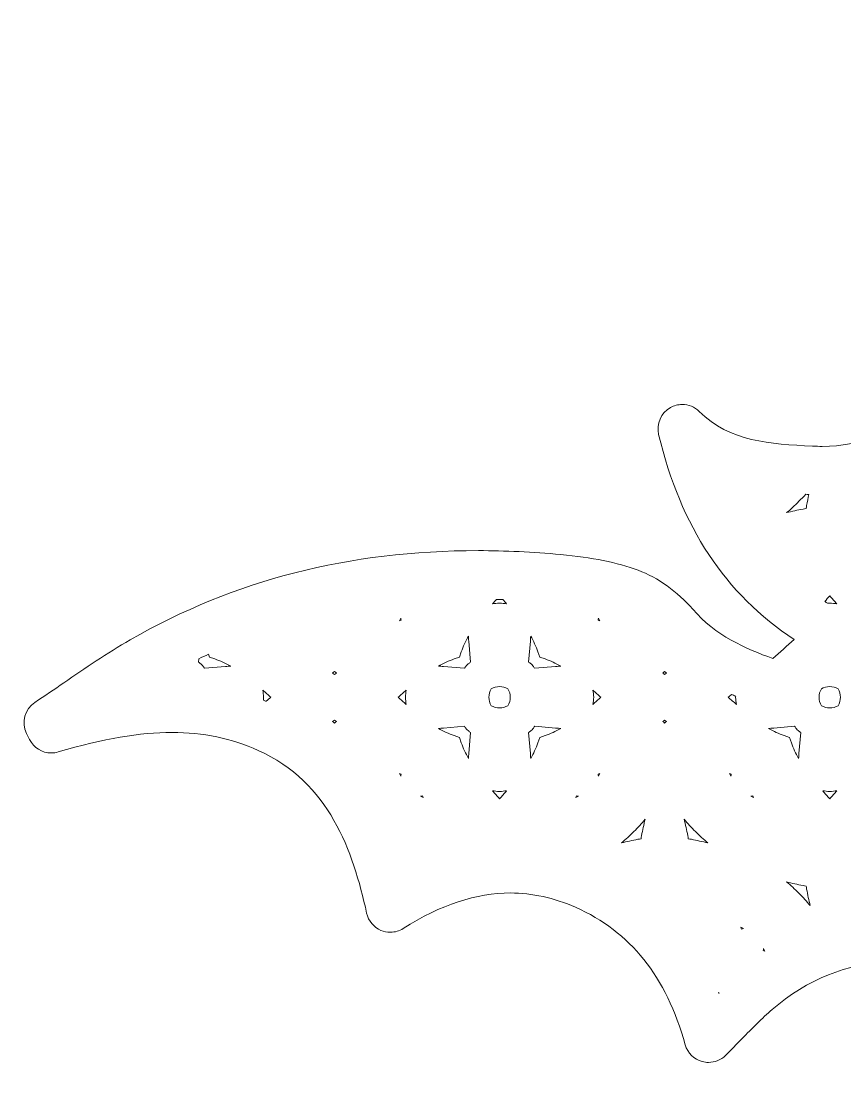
# Model space of a CAD drawing. Header units: inches. Extents: x 48 to 3590, y -2173 to -247.
# Drawn here: x 2488 to 3038, y -2173 to -1467 of the extents above; entities that cross this region are included whole.
import ezdxf

# ---------------------------------------------------------------- set-up
doc = ezdxf.new("R2010")
doc.units = ezdxf.units.IN
doc.header["$MEASUREMENT"] = 0
doc.layers.add('Layer 1', color=7, linetype='Continuous')

msp = doc.modelspace()

# ---------------------------------------------------------------- linework, layer by layer
at = {"layer": 'Layer 1', "lineweight": 0}
for points, knots in [([(3216.29, -2172.97), (3214.85, -2172.97), (3213.41, -2172.77), (3212.02, -2172.39), (3212.02, -2172.39), (3208.68, -2171.48), (3208.68, -2171.48), (3187.44, -2165.71), (3167.37, -2160.25), (3151.52, -2139.3), (3129.91, -2110.74), (3099.95, -2095.01), (3067.15, -2095.01), (3039.85, -2095.01), (3012.95, -2105.76), (2989.34, -2126.11), (2982.58, -2131.93), (2976.07, -2138.6), (2969.18, -2145.67), (2965.68, -2149.25), (2962.12, -2152.91), (2958.29, -2156.7), (2955.24, -2159.71), (2951.21, -2161.37), (2946.92, -2161.37), (2945.53, -2161.37), (2944.14, -2161.19), (2942.78, -2160.83), (2937.27, -2159.37), (2932.89, -2155.04), (2931.36, -2149.55), (2918.67, -2104.02), (2894.74, -2074.05), (2858.21, -2057.93), (2843.83, -2051.59), (2829.23, -2048.37), (2814.79, -2048.37), (2791.91, -2048.37), (2768.52, -2056.11), (2743.27, -2072.04), (2740.68, -2073.67), (2737.7, -2074.53), (2734.65, -2074.53), (2732.5, -2074.53), (2730.41, -2074.11), (2728.42, -2073.29), (2723.56, -2071.25), (2719.99, -2066.97), (2718.87, -2061.84), (2709.73, -2020.16), (2693.99, -1974.66), (2646.5, -1953.27), (2628.7, -1945.26), (2609.89, -1941.36), (2588.99, -1941.36), (2567.41, -1941.36), (2543.99, -1945.37), (2513.02, -1954.35), (2511.56, -1954.78), (2510.04, -1954.99), (2508.52, -1954.99), (2502.35, -1954.99), (2496.81, -1951.56), (2494.06, -1946.04), (2494.06, -1946.04), (2492.03, -1941.96), (2492.03, -1941.96), (2488.41, -1934.67), (2490.79, -1925.79), (2497.58, -1921.3), (2504.03, -1917.03), (2510.57, -1912.54), (2516.88, -1908.2), (2531.06, -1898.47), (2545.69, -1888.42), (2561.09, -1879.6), (2630.97, -1839.56), (2706.96, -1820.1), (2793.39, -1820.1), (2811.19, -1820.1), (2829.65, -1820.96), (2848.27, -1822.67), (2869.31, -1824.6), (2885.77, -1827.95), (2900.07, -1833.21), (2912.98, -1837.96), (2926.19, -1847.41), (2936.34, -1859.13), (2951.53, -1876.68), (2971.73, -1885.66), (2989.87, -1892), (2994.63, -1887.86), (2999.42, -1883.55), (3004.06, -1879.34), (2957.98, -1848.97), (2928.38, -1804.16), (2913.65, -1742.56), (2911.98, -1735.57), (2915.19, -1728.23), (2921.46, -1724.71), (2923.87, -1723.36), (2926.6, -1722.65), (2929.36, -1722.65), (2933.66, -1722.65), (2937.71, -1724.31), (2940.75, -1727.34), (2961.13, -1747.58), (2987.93, -1748.96), (3016.3, -1750.41), (3018.5, -1750.52), (3020.67, -1750.58), (3022.76, -1750.58), (3048.81, -1750.58), (3067.54, -1741.8), (3085.37, -1721.22), (3104.07, -1699.64), (3121.74, -1679.26), (3121.38, -1650.47), (3121.3, -1643.31), (3126.02, -1636.87), (3132.87, -1634.8), (3134.38, -1634.34), (3135.96, -1634.11), (3137.54, -1634.11), (3143.04, -1634.11), (3148.12, -1636.87), (3151.11, -1641.5), (3185.4, -1694.53), (3197.17, -1746.89), (3187.01, -1801.38), (3193.54, -1800.94), (3199.94, -1800.43), (3206.15, -1799.69), (3217.54, -1774.46), (3221.41, -1753.44), (3218.69, -1731.69), (3216.64, -1715.34), (3223.2, -1693.5), (3234.65, -1678.58), (3257.14, -1649.26), (3283.68, -1615.52), (3314.15, -1586.02), (3379.74, -1522.5), (3461.22, -1482.72), (3556.31, -1467.76), (3559.47, -1467.26), (3562.18, -1467.03), (3564.84, -1467.03), (3569.47, -1467.03), (3573.92, -1467.74), (3578.43, -1469.18), (3584.38, -1471.09), (3588.73, -1476.32), (3589.53, -1482.52), (3590.32, -1488.72), (3587.42, -1494.88), (3582.14, -1498.22), (3579.23, -1500.06), (3576.3, -1501.88), (3573.38, -1503.7), (3567.27, -1507.5), (3560.99, -1511.41), (3555.1, -1515.38), (3525.49, -1535.36), (3506.02, -1556.2), (3493.81, -1580.98), (3473.75, -1621.71), (3478.84, -1663.24), (3509.83, -1711.67), (3509.83, -1711.67), (3516.38, -1721.95), (3516.38, -1721.95), (3519.16, -1726.31), (3519.69, -1731.78), (3517.79, -1736.58), (3515.89, -1741.39), (3511.76, -1745.02), (3506.75, -1746.29), (3459.88, -1758.25), (3430.51, -1782.26), (3416.95, -1819.71), (3403.45, -1857), (3408.41, -1895.57), (3431.67, -1934.35), (3434.53, -1939.11), (3434.75, -1944.92), (3432.27, -1949.89), (3429.78, -1954.85), (3425, -1958.16), (3419.48, -1958.73), (3412.04, -1959.5), (3404.64, -1960.03), (3397.48, -1960.55), (3382.15, -1961.65), (3367.67, -1962.69), (3353.94, -1965.82), (3297.25, -1978.77), (3263.65, -2027.36), (3272.23, -2083.97), (3276.65, -2113.12), (3266.34, -2133.88), (3254.46, -2154.32), (3251.58, -2159.27), (3246.23, -2162.35), (3240.5, -2162.35), (3239.41, -2162.35), (3238.32, -2162.24), (3237.25, -2162.02), (3235.42, -2161.65), (3233.7, -2160.97), (3232.16, -2160.04), (3230.66, -2167.32), (3224.21, -2172.88), (3216.51, -2172.96), (3216.51, -2172.96), (3216.32, -2172.97), (3216.32, -2172.97), (3216.32, -2172.97), (3216.29, -2172.97), (3216.29, -2172.97)], [0, 0, 0, 0, 1, 1, 1, 2, 2, 2, 3, 3, 3, 4, 4, 4, 5, 5, 5, 6, 6, 6, 7, 7, 7, 8, 8, 8, 9, 9, 9, 10, 10, 10, 11, 11, 11, 12, 12, 12, 13, 13, 13, 14, 14, 14, 15, 15, 15, 16, 16, 16, 17, 17, 17, 18, 18, 18, 19, 19, 19, 20, 20, 20, 21, 21, 21, 22, 22, 22, 23, 23, 23, 24, 24, 24, 25, 25, 25, 26, 26, 26, 27, 27, 27, 28, 28, 28, 29, 29, 29, 30, 30, 30, 31, 31, 31, 32, 32, 32, 33, 33, 33, 34, 34, 34, 35, 35, 35, 36, 36, 36, 37, 37, 37, 38, 38, 38, 39, 39, 39, 40, 40, 40, 41, 41, 41, 42, 42, 42, 43, 43, 43, 44, 44, 44, 45, 45, 45, 46, 46, 46, 47, 47, 47, 48, 48, 48, 49, 49, 49, 50, 50, 50, 51, 51, 51, 52, 52, 52, 53, 53, 53, 54, 54, 54, 55, 55, 55, 56, 56, 56, 57, 57, 57, 58, 58, 58, 59, 59, 59, 60, 60, 60, 61, 61, 61, 62, 62, 62, 63, 63, 63, 64, 64, 64, 65, 65, 65, 66, 66, 66, 67, 67, 67, 68, 68, 68, 69, 69, 69, 70, 70, 70, 71, 71, 71, 72, 72, 72, 73, 73, 73, 73]), ([(3007.17, -1787.18), (3004.5, -1790.01), (3001.77, -1792.53), (2998.96, -1794.75), (3002.59, -1793.89), (3006.27, -1793.04), (3009.94, -1792.35), (3010.62, -1792.22), (3011.3, -1792.1), (3011.99, -1791.99), (3012.1, -1791.31), (3012.22, -1790.62), (3012.35, -1789.95), (3012.8, -1787.53), (3013.32, -1785.13), (3013.89, -1782.64), (3013.16, -1782.6), (3012.43, -1782.57), (3011.71, -1782.53), (3010.27, -1784.13), (3008.75, -1785.69), (3007.17, -1787.18)], [0, 0, 0, 0, 1, 1, 1, 2, 2, 2, 3, 3, 3, 4, 4, 4, 5, 5, 5, 6, 6, 6, 7, 7, 7, 7]), ([(2807.45, -1855.12), (2809.19, -1855.14), (2810.79, -1855.31), (2812.24, -1855.6), (2811.4, -1854.63), (2810.56, -1853.67), (2809.71, -1852.7), (2808.28, -1852.66), (2806.86, -1852.62), (2805.46, -1852.59), (2804.59, -1853.58), (2803.71, -1854.58), (2802.83, -1855.6), (2804.3, -1855.3), (2805.84, -1855.13), (2807.45, -1855.12)], [0, 0, 0, 0, 1, 1, 1, 2, 2, 2, 3, 3, 3, 4, 4, 4, 5, 5, 5, 5]), ([(3027.67, -1855.12), (3029.42, -1855.14), (3031.01, -1855.31), (3032.47, -1855.6), (3030.9, -1853.79), (3029.33, -1852.01), (3027.76, -1850.24), (3026.67, -1851.47), (3025.56, -1852.73), (3024.46, -1854), (3025.07, -1854.39), (3025.7, -1854.78), (3026.32, -1855.17), (3026.77, -1855.14), (3027.22, -1855.12), (3027.67, -1855.12)], [0, 0, 0, 0, 1, 1, 1, 2, 2, 2, 3, 3, 3, 4, 4, 4, 5, 5, 5, 5]), ([(2741.56, -1865.22), (2741.26, -1865.79), (2740.98, -1866.37), (2740.72, -1866.95), (2741.1, -1866.81), (2741.48, -1866.66), (2741.86, -1866.53), (2741.76, -1866.1), (2741.66, -1865.66), (2741.56, -1865.22)], [0, 0, 0, 0, 1, 1, 1, 2, 2, 2, 3, 3, 3, 3]), ([(2873.21, -1866.53), (2873.59, -1866.66), (2873.97, -1866.81), (2874.35, -1866.95), (2874.1, -1866.37), (2873.81, -1865.79), (2873.51, -1865.22), (2873.42, -1865.66), (2873.32, -1866.1), (2873.21, -1866.53)], [0, 0, 0, 0, 1, 1, 1, 2, 2, 2, 3, 3, 3, 3]), ([(2766.69, -1897.14), (2767.75, -1897.15), (2768.89, -1897.21), (2770.15, -1897.32), (2770.15, -1897.32), (2784.08, -1898.55), (2784.08, -1898.55), (2784.47, -1897.99), (2784.87, -1897.44), (2785.3, -1896.92), (2785.3, -1896.92), (2785.86, -1896.2), (2785.86, -1896.2), (2785.86, -1896.2), (2786.57, -1895.64), (2786.57, -1895.64), (2787.1, -1895.22), (2787.65, -1894.81), (2788.21, -1894.42), (2788.21, -1894.42), (2786.98, -1880.49), (2786.98, -1880.49), (2786.88, -1879.41), (2786.81, -1878.24), (2786.8, -1877.03), (2784.87, -1880.46), (2783.24, -1883.99), (2781.99, -1887.5), (2781.99, -1887.5), (2780.71, -1891.05), (2780.71, -1891.05), (2780.71, -1891.05), (2777.16, -1892.33), (2777.16, -1892.33), (2773.66, -1893.58), (2770.12, -1895.21), (2766.69, -1897.14)], [0, 0, 0, 0, 1, 1, 1, 2, 2, 2, 3, 3, 3, 4, 4, 4, 5, 5, 5, 6, 6, 6, 7, 7, 7, 8, 8, 8, 9, 9, 9, 10, 10, 10, 11, 11, 11, 12, 12, 12, 12]), ([(2826.86, -1894.42), (2827.42, -1894.81), (2827.97, -1895.21), (2828.5, -1895.64), (2828.5, -1895.64), (2829.21, -1896.2), (2829.21, -1896.2), (2829.21, -1896.2), (2829.78, -1896.92), (2829.78, -1896.92), (2830.2, -1897.44), (2830.61, -1897.99), (2830.99, -1898.55), (2830.99, -1898.55), (2844.92, -1897.32), (2844.92, -1897.32), (2846.19, -1897.21), (2847.32, -1897.15), (2848.38, -1897.14), (2844.96, -1895.21), (2841.42, -1893.58), (2837.92, -1892.33), (2837.92, -1892.33), (2834.36, -1891.05), (2834.36, -1891.05), (2834.36, -1891.05), (2833.09, -1887.5), (2833.09, -1887.5), (2831.83, -1884), (2830.2, -1880.45), (2828.27, -1877.03), (2828.26, -1878.24), (2828.19, -1879.41), (2828.09, -1880.49), (2828.09, -1880.49), (2826.86, -1894.42), (2826.86, -1894.42)], [0, 0, 0, 0, 1, 1, 1, 2, 2, 2, 3, 3, 3, 4, 4, 4, 5, 5, 5, 6, 6, 6, 7, 7, 7, 8, 8, 8, 9, 9, 9, 10, 10, 10, 11, 11, 11, 12, 12, 12, 12]), ([(2606.64, -1894.42), (2607.2, -1894.81), (2607.74, -1895.21), (2608.27, -1895.64), (2608.27, -1895.64), (2608.98, -1896.2), (2608.98, -1896.2), (2608.98, -1896.2), (2609.55, -1896.92), (2609.55, -1896.92), (2609.97, -1897.44), (2610.38, -1897.99), (2610.77, -1898.55), (2610.77, -1898.55), (2624.69, -1897.32), (2624.69, -1897.32), (2625.96, -1897.21), (2627.1, -1897.15), (2628.16, -1897.14), (2624.73, -1895.21), (2621.19, -1893.58), (2617.69, -1892.33), (2617.69, -1892.33), (2614.14, -1891.05), (2614.14, -1891.05), (2614.14, -1891.05), (2613.46, -1889.16), (2613.46, -1889.16), (2611.17, -1890.18), (2608.97, -1891.18), (2606.83, -1892.18), (2606.83, -1892.18), (2606.64, -1894.42), (2606.64, -1894.42)], [0, 0, 0, 0, 1, 1, 1, 2, 2, 2, 3, 3, 3, 4, 4, 4, 5, 5, 5, 6, 6, 6, 7, 7, 7, 8, 8, 8, 9, 9, 9, 10, 10, 10, 11, 11, 11, 11]), ([(2696.18, -1901.79), (2696.59, -1902.06), (2697.01, -1902.32), (2697.42, -1902.58), (2697.84, -1902.32), (2698.25, -1902.06), (2698.66, -1901.79), (2698.24, -1901.4), (2697.83, -1901.01), (2697.42, -1900.61), (2697.02, -1901.01), (2696.61, -1901.4), (2696.18, -1901.79)], [0, 0, 0, 0, 1, 1, 1, 2, 2, 2, 3, 3, 3, 4, 4, 4, 4]), ([(2916.41, -1901.79), (2916.82, -1902.06), (2917.23, -1902.32), (2917.65, -1902.58), (2918.07, -1902.32), (2918.48, -1902.06), (2918.89, -1901.79), (2918.47, -1901.4), (2918.05, -1901.01), (2917.65, -1900.61), (2917.25, -1901.01), (2916.83, -1901.4), (2916.41, -1901.79)], [0, 0, 0, 0, 1, 1, 1, 2, 2, 2, 3, 3, 3, 4, 4, 4, 4]), ([(2801.94, -1923.47), (2803.66, -1924.47), (2805.59, -1925), (2807.57, -1925.01), (2809.5, -1925), (2811.41, -1924.47), (2813.13, -1923.47), (2814.13, -1921.75), (2814.66, -1919.82), (2814.67, -1917.85), (2814.66, -1915.92), (2814.13, -1914), (2813.13, -1912.29), (2811.42, -1911.29), (2809.5, -1910.76), (2807.54, -1910.75), (2805.57, -1910.76), (2803.65, -1911.29), (2801.94, -1912.29), (2800.94, -1914.01), (2800.42, -1915.94), (2800.41, -1917.91), (2800.42, -1919.84), (2800.94, -1921.75), (2801.94, -1923.47)], [0, 0, 0, 0, 1, 1, 1, 2, 2, 2, 3, 3, 3, 4, 4, 4, 5, 5, 5, 6, 6, 6, 7, 7, 7, 8, 8, 8, 8]), ([(3022.17, -1923.47), (3023.89, -1924.47), (3025.82, -1925), (3027.79, -1925.01), (3029.72, -1925), (3031.64, -1924.47), (3033.36, -1923.47), (3034.36, -1921.75), (3034.89, -1919.82), (3034.89, -1917.85), (3034.89, -1915.92), (3034.36, -1914), (3033.36, -1912.29), (3031.65, -1911.29), (3029.73, -1910.76), (3027.76, -1910.75), (3025.8, -1910.76), (3023.88, -1911.29), (3022.17, -1912.29), (3021.17, -1914), (3020.64, -1915.93), (3020.63, -1917.91), (3020.64, -1919.84), (3021.17, -1921.75), (3022.17, -1923.47)], [0, 0, 0, 0, 1, 1, 1, 2, 2, 2, 3, 3, 3, 4, 4, 4, 5, 5, 5, 6, 6, 6, 7, 7, 7, 8, 8, 8, 8]), ([(2649.98, -1919.8), (2650.62, -1920.04), (2651.26, -1920.29), (2651.92, -1920.55), (2652.93, -1919.66), (2653.95, -1918.76), (2654.95, -1917.88), (2653.18, -1916.31), (2651.4, -1914.74), (2649.59, -1913.18), (2649.89, -1914.65), (2650.05, -1916.19), (2650.07, -1917.79), (2650.07, -1918.48), (2650.03, -1919.15), (2649.98, -1919.8)], [0, 0, 0, 0, 1, 1, 1, 2, 2, 2, 3, 3, 3, 4, 4, 4, 5, 5, 5, 5]), ([(2739.89, -1917.88), (2741.67, -1919.44), (2743.45, -1921.02), (2745.25, -1922.58), (2744.95, -1921.11), (2744.79, -1919.57), (2744.77, -1917.97), (2744.79, -1916.22), (2744.97, -1914.63), (2745.26, -1913.17), (2743.45, -1914.74), (2741.67, -1916.31), (2739.89, -1917.88)], [0, 0, 0, 0, 1, 1, 1, 2, 2, 2, 3, 3, 3, 4, 4, 4, 4]), ([(2869.82, -1913.18), (2870.12, -1914.65), (2870.28, -1916.19), (2870.3, -1917.79), (2870.28, -1919.53), (2870.11, -1921.13), (2869.82, -1922.58), (2871.62, -1921.02), (2873.41, -1919.44), (2875.18, -1917.88), (2873.41, -1916.31), (2871.62, -1914.74), (2869.82, -1913.18)], [0, 0, 0, 0, 1, 1, 1, 2, 2, 2, 3, 3, 3, 4, 4, 4, 4]), ([(2960.12, -1917.88), (2961.89, -1919.44), (2963.68, -1921.02), (2965.48, -1922.58), (2965.18, -1921.11), (2965.02, -1919.57), (2965, -1917.97), (2965, -1917.67), (2965.01, -1917.38), (2965.02, -1917.09), (2964.11, -1916.71), (2963.22, -1916.32), (2962.33, -1915.94), (2961.59, -1916.58), (2960.86, -1917.23), (2960.12, -1917.88)], [0, 0, 0, 0, 1, 1, 1, 2, 2, 2, 3, 3, 3, 4, 4, 4, 5, 5, 5, 5]), ([(2696.18, -1933.97), (2696.61, -1934.35), (2697.02, -1934.75), (2697.42, -1935.15), (2697.83, -1934.75), (2698.24, -1934.35), (2698.66, -1933.97), (2698.25, -1933.7), (2697.84, -1933.43), (2697.42, -1933.17), (2697.01, -1933.43), (2696.59, -1933.7), (2696.18, -1933.97)], [0, 0, 0, 0, 1, 1, 1, 2, 2, 2, 3, 3, 3, 4, 4, 4, 4]), ([(2916.41, -1933.97), (2916.83, -1934.35), (2917.25, -1934.75), (2917.65, -1935.15), (2918.05, -1934.75), (2918.47, -1934.35), (2918.89, -1933.97), (2918.48, -1933.7), (2918.07, -1933.43), (2917.65, -1933.17), (2917.23, -1933.43), (2916.82, -1933.7), (2916.41, -1933.97)], [0, 0, 0, 0, 1, 1, 1, 2, 2, 2, 3, 3, 3, 4, 4, 4, 4]), ([(2766.69, -1938.61), (2770.12, -1940.54), (2773.65, -1942.17), (2777.16, -1943.43), (2777.16, -1943.43), (2780.71, -1944.7), (2780.71, -1944.7), (2780.71, -1944.7), (2781.99, -1948.26), (2781.99, -1948.26), (2783.24, -1951.76), (2784.87, -1955.3), (2786.8, -1958.73), (2786.81, -1957.51), (2786.89, -1956.35), (2786.98, -1955.26), (2786.98, -1955.26), (2788.21, -1941.34), (2788.21, -1941.34), (2787.65, -1940.95), (2787.1, -1940.54), (2786.57, -1940.12), (2786.57, -1940.12), (2785.86, -1939.55), (2785.86, -1939.55), (2785.86, -1939.55), (2785.3, -1938.84), (2785.3, -1938.84), (2784.87, -1938.31), (2784.47, -1937.77), (2784.08, -1937.2), (2784.08, -1937.2), (2770.15, -1938.43), (2770.15, -1938.43), (2768.89, -1938.55), (2767.75, -1938.6), (2766.69, -1938.61)], [0, 0, 0, 0, 1, 1, 1, 2, 2, 2, 3, 3, 3, 4, 4, 4, 5, 5, 5, 6, 6, 6, 7, 7, 7, 8, 8, 8, 9, 9, 9, 10, 10, 10, 11, 11, 11, 12, 12, 12, 12]), ([(2828.09, -1955.26), (2828.19, -1956.35), (2828.26, -1957.51), (2828.27, -1958.73), (2830.2, -1955.3), (2831.83, -1951.76), (2833.09, -1948.26), (2833.09, -1948.26), (2834.36, -1944.7), (2834.36, -1944.7), (2834.36, -1944.7), (2837.92, -1943.43), (2837.92, -1943.43), (2841.42, -1942.17), (2844.96, -1940.54), (2848.38, -1938.61), (2847.32, -1938.6), (2846.19, -1938.55), (2844.92, -1938.43), (2844.92, -1938.43), (2831, -1937.2), (2831, -1937.2), (2830.61, -1937.76), (2830.2, -1938.31), (2829.78, -1938.84), (2829.78, -1938.84), (2829.21, -1939.55), (2829.21, -1939.55), (2829.21, -1939.55), (2828.5, -1940.12), (2828.5, -1940.12), (2827.97, -1940.54), (2827.42, -1940.95), (2826.86, -1941.34), (2826.86, -1941.34), (2828.09, -1955.26), (2828.09, -1955.26)], [0, 0, 0, 0, 1, 1, 1, 2, 2, 2, 3, 3, 3, 4, 4, 4, 5, 5, 5, 6, 6, 6, 7, 7, 7, 8, 8, 8, 9, 9, 9, 10, 10, 10, 11, 11, 11, 12, 12, 12, 12]), ([(2986.92, -1938.61), (2990.34, -1940.54), (2993.88, -1942.17), (2997.38, -1943.43), (2997.38, -1943.43), (3000.94, -1944.7), (3000.94, -1944.7), (3000.94, -1944.7), (3002.21, -1948.26), (3002.21, -1948.26), (3003.47, -1951.76), (3005.1, -1955.3), (3007.03, -1958.73), (3007.04, -1957.51), (3007.11, -1956.35), (3007.21, -1955.26), (3007.21, -1955.26), (3008.44, -1941.34), (3008.44, -1941.34), (3007.88, -1940.95), (3007.33, -1940.54), (3006.8, -1940.12), (3006.8, -1940.12), (3006.09, -1939.55), (3006.09, -1939.55), (3006.09, -1939.55), (3005.52, -1938.84), (3005.52, -1938.84), (3005.1, -1938.31), (3004.69, -1937.77), (3004.31, -1937.2), (3004.31, -1937.2), (2990.38, -1938.43), (2990.38, -1938.43), (2989.11, -1938.55), (2987.98, -1938.6), (2986.92, -1938.61)], [0, 0, 0, 0, 1, 1, 1, 2, 2, 2, 3, 3, 3, 4, 4, 4, 5, 5, 5, 6, 6, 6, 7, 7, 7, 8, 8, 8, 9, 9, 9, 10, 10, 10, 11, 11, 11, 12, 12, 12, 12]), ([(2740.72, -1968.8), (2740.98, -1969.38), (2741.26, -1969.97), (2741.56, -1970.53), (2741.66, -1970.09), (2741.76, -1969.66), (2741.86, -1969.23), (2741.48, -1969.09), (2741.1, -1968.95), (2740.72, -1968.8)], [0, 0, 0, 0, 1, 1, 1, 2, 2, 2, 3, 3, 3, 3]), ([(2873.21, -1969.23), (2873.32, -1969.66), (2873.42, -1970.09), (2873.51, -1970.53), (2873.81, -1969.97), (2874.1, -1969.38), (2874.35, -1968.8), (2873.97, -1968.95), (2873.59, -1969.09), (2873.21, -1969.23)], [0, 0, 0, 0, 1, 1, 1, 2, 2, 2, 3, 3, 3, 3]), ([(2960.95, -1968.8), (2961.2, -1969.38), (2961.49, -1969.97), (2961.79, -1970.53), (2961.88, -1970.09), (2961.98, -1969.66), (2962.09, -1969.23), (2961.71, -1969.09), (2961.33, -1968.95), (2960.95, -1968.8)], [0, 0, 0, 0, 1, 1, 1, 2, 2, 2, 3, 3, 3, 3]), ([(2754.88, -1983.85), (2755.44, -1984.15), (2756.03, -1984.44), (2756.61, -1984.7), (2756.46, -1984.32), (2756.32, -1983.94), (2756.19, -1983.55), (2755.76, -1983.66), (2755.32, -1983.76), (2754.88, -1983.85)], [0, 0, 0, 0, 1, 1, 1, 2, 2, 2, 3, 3, 3, 3]), ([(2802.84, -1980.16), (2804.4, -1981.97), (2805.97, -1983.75), (2807.54, -1985.52), (2809.1, -1983.75), (2810.68, -1981.96), (2812.24, -1980.16), (2810.77, -1980.46), (2809.23, -1980.62), (2807.63, -1980.64), (2807.63, -1980.64), (2807.4, -1980.64), (2807.4, -1980.64), (2805.82, -1980.62), (2804.29, -1980.46), (2802.84, -1980.16)], [0, 0, 0, 0, 1, 1, 1, 2, 2, 2, 3, 3, 3, 4, 4, 4, 5, 5, 5, 5]), ([(2858.89, -1983.55), (2858.75, -1983.94), (2858.61, -1984.32), (2858.46, -1984.7), (2859.05, -1984.44), (2859.63, -1984.15), (2860.19, -1983.85), (2859.75, -1983.76), (2859.32, -1983.66), (2858.89, -1983.55)], [0, 0, 0, 0, 1, 1, 1, 2, 2, 2, 3, 3, 3, 3]), ([(2975.11, -1983.85), (2975.67, -1984.15), (2976.25, -1984.44), (2976.84, -1984.7), (2976.69, -1984.32), (2976.55, -1983.94), (2976.41, -1983.55), (2975.99, -1983.66), (2975.55, -1983.76), (2975.11, -1983.85)], [0, 0, 0, 0, 1, 1, 1, 2, 2, 2, 3, 3, 3, 3]), ([(3023.06, -1980.16), (3024.62, -1981.96), (3026.2, -1983.75), (3027.76, -1985.52), (3029.33, -1983.75), (3030.9, -1981.96), (3032.47, -1980.16), (3031, -1980.46), (3029.46, -1980.62), (3027.85, -1980.64), (3026.11, -1980.62), (3024.52, -1980.45), (3023.06, -1980.16)], [0, 0, 0, 0, 1, 1, 1, 2, 2, 2, 3, 3, 3, 4, 4, 4, 4]), ([(2897.06, -2007.4), (2894.39, -2010.24), (2891.66, -2012.75), (2888.85, -2014.97), (2892.45, -2014.12), (2896.14, -2013.27), (2899.83, -2012.58), (2900.51, -2012.45), (2901.19, -2012.33), (2901.88, -2012.22), (2901.99, -2011.53), (2902.11, -2010.85), (2902.24, -2010.17), (2902.93, -2006.47), (2903.78, -2002.79), (2904.63, -1999.19), (2902.41, -2002), (2899.89, -2004.73), (2897.06, -2007.4)], [0, 0, 0, 0, 1, 1, 1, 2, 2, 2, 3, 3, 3, 4, 4, 4, 5, 5, 5, 6, 6, 6, 6]), ([(2933.42, -2012.22), (2934.11, -2012.33), (2934.79, -2012.45), (2935.47, -2012.58), (2939.16, -2013.27), (2942.85, -2014.12), (2946.45, -2014.97), (2943.64, -2012.75), (2940.91, -2010.24), (2938.24, -2007.4), (2935.41, -2004.73), (2932.89, -2002), (2930.67, -1999.19), (2931.53, -2002.8), (2932.38, -2006.49), (2933.07, -2010.17), (2933.19, -2010.85), (2933.31, -2011.53), (2933.42, -2012.22)], [0, 0, 0, 0, 1, 1, 1, 2, 2, 2, 3, 3, 3, 4, 4, 4, 5, 5, 5, 6, 6, 6, 6]), ([(3007.17, -2048.58), (3010.01, -2051.25), (3012.52, -2053.98), (3014.74, -2056.79), (3013.89, -2053.2), (3013.04, -2049.51), (3012.35, -2045.81), (3012.22, -2045.13), (3012.1, -2044.45), (3011.99, -2043.77), (3011.3, -2043.65), (3010.62, -2043.53), (3009.94, -2043.41), (3006.25, -2042.72), (3002.56, -2041.86), (2998.96, -2041.01), (3001.77, -2043.23), (3004.5, -2045.75), (3007.17, -2048.58)], [0, 0, 0, 0, 1, 1, 1, 2, 2, 2, 3, 3, 3, 4, 4, 4, 5, 5, 5, 6, 6, 6, 6]), ([(2968.57, -2071.28), (2968.72, -2071.67), (2968.86, -2072.05), (2969, -2072.43), (2969.43, -2072.33), (2969.86, -2072.23), (2970.3, -2072.13), (2969.75, -2071.83), (2969.16, -2071.55), (2968.57, -2071.28)], [0, 0, 0, 0, 1, 1, 1, 2, 2, 2, 3, 3, 3, 3]), ([(2983.32, -2086.75), (2983.7, -2086.89), (2984.08, -2087.03), (2984.46, -2087.18), (2984.2, -2086.59), (2983.91, -2086.02), (2983.62, -2085.47), (2983.53, -2085.9), (2983.43, -2086.33), (2983.32, -2086.75)], [0, 0, 0, 0, 1, 1, 1, 2, 2, 2, 3, 3, 3, 3]), ([(2953.73, -2115.3), (2953.82, -2115.21), (2953.9, -2115.13), (2953.99, -2115.04), (2953.84, -2114.97), (2953.69, -2114.9), (2953.54, -2114.83), (2953.61, -2114.99), (2953.67, -2115.14), (2953.73, -2115.3)], [0, 0, 0, 0, 1, 1, 1, 2, 2, 2, 3, 3, 3, 3])]:
    msp.add_open_spline(points, degree=3, knots=knots, dxfattribs=at)

doc.saveas('drawing.dxf')
